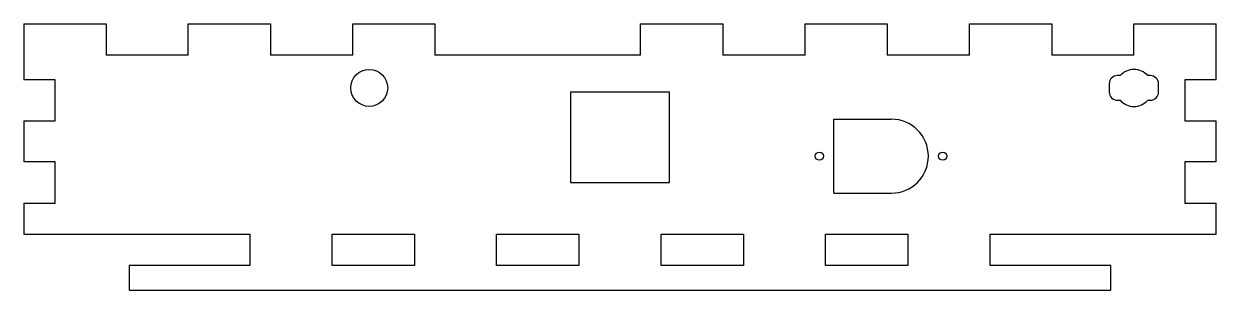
# Model space of a CAD drawing. Header units: millimetres. Extents: x 0 to 145, y -29 to 4.
import ezdxf

# ---------------------------------------------------------------- set-up
doc = ezdxf.new("R2010")
doc.units = ezdxf.units.MM

msp = doc.modelspace()

# ---------------------------------------------------------------- linework, layer by layer
at = {"color": 7, "linetype": 'Continuous', "lineweight": 25}
for p, q in [((0, 3.8), (10, 3.8)), ((0, 3.8), (0, -3)), ((10, 3.8), (10, 0)), ((20, 3.8), (30, 3.8)), ((20, 0), (20, 3.8)), ((30, 3.8), (30, 0)), ((40, 3.8), (50, 3.8)), ((40, 0), (40, 3.8)), ((50, 3.8), (50, 0)), ((75, 3.8), (85, 3.8)), ((75, 0), (75, 3.8)), ((85, 3.8), (85, 0)), ((95, 3.8), (105, 3.8)), ((95, 0), (95, 3.8)), ((105, 3.8), (105, 0)), ((115, 3.8), (125, 3.8)), ((115, 0), (115, 3.8)), ((125, 3.8), (125, 0)), ((135, 3.8), (145, 3.8)), ((135, 0), (135, 3.8)), ((145, -3), (145, 3.8)), ((20, 0), (10, 0)), ((40, 0), (30, 0)), ((75, 0), (50, 0)), ((95, 0), (85, 0)), ((115, 0), (105, 0)), ((135, 0), (125, 0)), ((133.32, -2.5), (133, -2.5)), ((137, -2.5), (136.68, -2.5)), ((3.8, -3), (0, -3)), ((3.8, -8), (3.8, -3)), ((132, -3.5), (132, -4.5)), ((138, -4.5), (138, -3.5)), ((141.2, -3), (141.2, -8)), ((145, -3), (141.2, -3)), ((66.5, -4.5), (66.5, -15.5)), ((78.5, -4.5), (66.5, -4.5)), ((78.5, -15.5), (78.5, -4.5)), ((133, -5.5), (133.32, -5.5)), ((136.68, -5.5), (137, -5.5)), ((0, -8), (3.8, -8)), ((0, -8), (0, -13)), ((98.5, -16.8), (98.5, -7.8)), ((98.5, -7.8), (105.5, -7.8)), ((141.2, -8), (145, -8)), ((145, -13), (145, -8)), ((3.8, -13), (0, -13)), ((3.8, -18), (3.8, -13)), ((141.2, -13), (141.2, -18)), ((145, -13), (141.2, -13)), ((66.5, -15.5), (78.5, -15.5)), ((98.5, -16.8), (105.5, -16.8)), ((0, -18), (3.8, -18)), ((0, -18), (0, -21.8)), ((141.2, -18), (145, -18)), ((145, -21.8), (145, -18)), ((0, -21.8), (27.5, -21.8)), ((27.5, -21.8), (27.5, -25.6)), ((37.5, -25.6), (37.5, -21.8)), ((37.5, -21.8), (47.5, -21.8)), ((47.5, -21.8), (47.5, -25.6)), ((57.5, -25.6), (57.5, -21.8)), ((57.5, -21.8), (67.5, -21.8)), ((67.5, -21.8), (67.5, -25.6)), ((77.5, -25.6), (77.5, -21.8)), ((77.5, -21.8), (87.5, -21.8)), ((87.5, -21.8), (87.5, -25.6)), ((97.5, -25.6), (97.5, -21.8)), ((97.5, -21.8), (107.5, -21.8)), ((107.5, -21.8), (107.5, -25.6)), ((117.5, -25.6), (117.5, -21.8)), ((117.5, -21.8), (145, -21.8)), ((12.8, -25.6), (12.8, -28.6)), ((27.5, -25.6), (12.8, -25.6)), ((47.5, -25.6), (37.5, -25.6)), ((67.5, -25.6), (57.5, -25.6)), ((87.5, -25.6), (77.5, -25.6)), ((107.5, -25.6), (97.5, -25.6)), ((132.2, -25.6), (117.5, -25.6)), ((132.2, -28.6), (132.2, -25.6)), ((12.8, -28.6), (132.2, -28.6))]:
    msp.add_line(p, q, dxfattribs=at)
for centre, radius in [((42, -4), 2.25), ((96.75, -12.3), 0.5), ((111.75, -12.3), 0.5)]:
    msp.add_circle(centre, radius, dxfattribs=at)
for centre, radius, start, end in [((133, -3.5), 1, 90, 180), ((135, -4), 2.25, 41.8103, 138.1897), ((137, -3.5), 1, 0, 90), ((133, -4.5), 1, 180, 270), ((135, -4), 2.25, 221.8103, 318.1897), ((137, -4.5), 1, 270, 0), ((105.5, -12.3), 4.5, 270, 90)]:
    msp.add_arc(centre, radius, start, end, dxfattribs=at)

doc.saveas('drawing.dxf')
